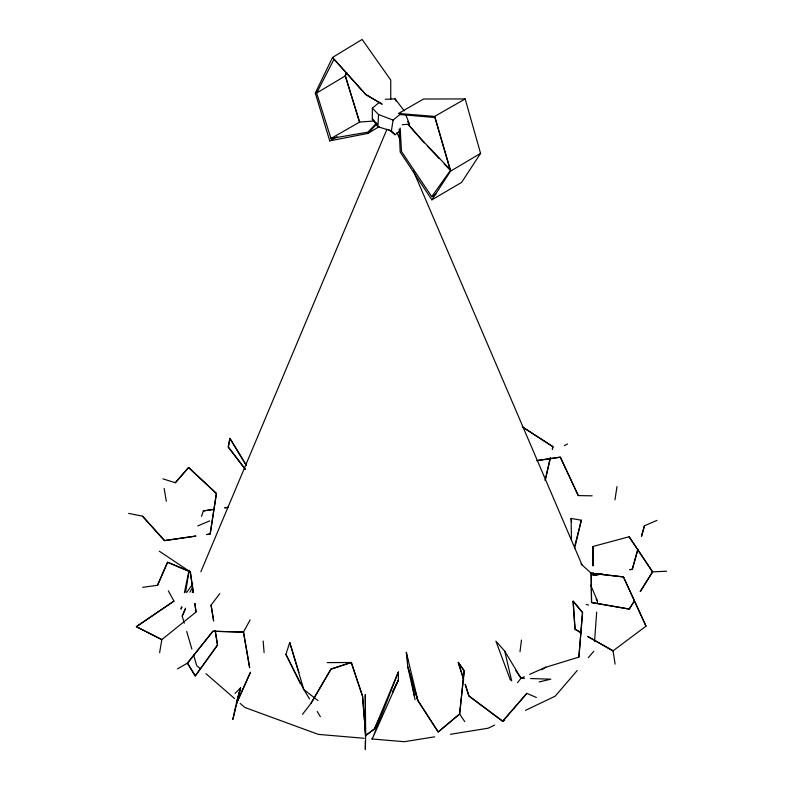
<?xml version="1.0" encoding="UTF-8"?>
<svg xmlns="http://www.w3.org/2000/svg" width="789" height="789" viewBox="0 0 789 789"><rect width="100%" height="100%" fill="white"/><g stroke="black" fill="none" stroke-linecap="round" stroke-linejoin="round"><path stroke-width="1.18" d="M399.895 131.211L395.092 134.741L391.374 130.875L377.931 126.753L372.309 118.991L372.349 108.192L379.341 102.314M377.931 126.753L378.552 114.553L372.349 108.192M594.541 641.447L596.681 612.077M597.312 603.516L597.49 601.06L590.705 585.211M546.067 667.178L578.87 657.099L582.45 612.53L572.972 601.228L575.013 629.287L581.345 632.877M578.919 657.069L582.607 612.501L573.238 601.11L575.063 629.227L581.394 632.837M464.751 721.619L459.612 714.025L464.169 670.818L458.192 662.375L463.705 679.783M417.825 700.316L406.305 652.345L407.745 666.636L417.825 700.316L438.23 731.975L459.612 714.025L464.238 670.818L458.281 662.365L463.429 678.56M519.99 651.803L521.46 640.047M614.976 499.841L616.978 486.596M391.374 130.875L393.09 120.086L401.473 113.192M185.602 592.085L189.192 570.447M159.625 652.641L161.834 639.603L196.047 612.017L194.844 603.467L196.047 612.017M181.46 606.849L180.967 609.207L182.091 607.076M184.399 592.726L189.054 570.368M235.96 704.873L232.844 719.479L240.566 687.86L234.984 693.432M545.179 480.235L550.377 457.452M552.28 449.049L552.833 446.653L522.318 426.869L552.99 446.702L552.438 449.099M545.219 480.245L550.495 457.482M574.619 548.444L581.335 520.227L571.108 518.432L571.483 540.544M574.816 545.85L581.335 520.227M236.266 703.739L240.566 687.86L237.992 696.914M637.926 549.302L632.384 569.313L630.016 569.688M641.516 536.352L644.455 525.76L656.99 520.375M637.847 549.262L632.226 569.244L629.859 569.609M641.477 536.333L644.455 525.76M236.384 702.575L237.351 699.172M201.57 516.43L203.325 510.917L214.085 509.349L203.325 510.917M300.313 683.58L285.894 654.357L289.741 642.483L298.932 672.484M398.337 672.021L372.28 738.918L398.376 680.167L398.337 672.021L374.469 728.839L365.702 735.535L365.346 749.55L365.337 740.999M386.935 129.288L200.84 571.798M184.281 623.172L182.21 616.101L185.553 608.151M192.24 592.243L193.197 589.975M142.71 587.341L157.534 585.26L167.544 562.301L190.238 571.887L193.226 592.559M157.534 585.26L167.613 562.182L190.376 571.759L193.295 592.49M182.21 616.101L185.159 609.463M236.463 703.749L250.507 672.317M237.262 701.47L250.379 672.327M346.263 73.071L345.247 75.241L359.182 121.348M379.499 126.457L367.95 133.41L329.743 140.866L315.284 93.082L332.524 57.439L362.121 39.45L390.733 80.024L390.762 99.365M376.856 724.48L374.706 728.908L365.702 735.535L362.555 696.243L351.391 662.513L327.179 662.602M374.469 728.839L379.903 717.773M376.442 123.232L368.009 132.118L330.986 138.479L316.645 93.033L345.207 75.971L346.854 72.696M316.645 93.033L334.013 59.224L365.849 94.601L381.56 104M189.952 592.164L192.753 586.838M249.571 667.593L243.485 632.088L250.113 619.868M302.493 714.321L310.925 703.482L330.907 669.052L351.194 662.415L362.555 696.243L365.702 735.535L365.277 694.567L365.337 736.107M310.925 703.482L331.035 669.171L351.391 662.513M634.455 600.814L629.267 609.078L591.533 602.638L591.178 573.248L581 563.967M593.072 565.723L592.914 546.491L629.149 536.757L652.582 571.877L640.283 591.513L652.582 571.877L666.636 571.206M634.455 600.794L629.267 609.059L591.553 602.421L591.178 573.248L623.478 576.897L646.063 626.121L613.043 650.856L615.114 664.121M399.165 129.14L400.181 152.021L431.869 199.834L450.539 171.174L480.57 153.372L465.175 98.941L423.594 99L398.475 113.478L434.65 116.407L465.175 98.941M480.57 153.372L461.614 182.397L431.869 199.834M400.191 128.055L401.473 151.439L431.761 196.658L450.489 170.306L435.005 117.531L399.451 114.513M186.589 592.559L192.822 583.89M211.087 605.114L213.632 620.835L211.087 605.114L219.825 593.565M517.525 682.712L520.996 678.224L524.241 676.775M177.466 668.894L187.457 663.145L212.892 631.23L243.485 632.088L249.679 667.583M215.16 630.579L217.488 645.136L195.228 675.936L187.457 663.145L212.931 631.279L243.485 632.088M577.242 670.512L555.131 696.214L525.474 710.376M588.298 657.661L593.821 651.231M175.355 482.74L188.532 467.522L216.403 493.51L210.17 534.035L206.56 534.557L210.17 533.985L216.433 493.47L188.61 467.482L175.355 482.74L162.968 478.864M536.352 697.476L526.855 693.363L502.751 721.195L468.952 695.918L465.273 684.349M526.855 693.363L502.623 721.294L468.844 696.016L465.175 684.418M367.95 133.41L376.915 123.834M459.612 714.025L438.171 731.965L417.736 700.484L407.745 666.636L415.093 699.695M173.955 601.1L136.359 626.752L161.834 639.603L136.329 626.594L173.955 601.1L168.323 590.833M541.836 669.753L545.899 667.139L529.656 674.368M315.284 93.082L318.391 91.238M431.761 196.658L435.972 194.202M330.986 138.479L359.695 122.039L373.858 121.052M329.743 140.866L337.011 136.714M564.342 445.627L567.528 443.99M494.703 725.071L488.115 728.217L450.47 734.283M502.396 721.393L504.595 720.347M197.733 525.947L209.667 520.878M539.124 681.962L550.83 679.181L530.543 678.53M434.68 736.827L404.323 741.719L371.599 738.928M601.435 574.047L593.15 575.339L593.131 572.932M602.697 573.968L593.2 575.457L593.18 573.041M536.954 460.707L560.338 457.216L578.268 495.581L592.154 495.827M224.835 507.791L228.425 507.268L224.875 507.86M195.741 536.125L164.497 540.682L142.513 516.184L128.656 513.383M536.924 460.49L560.308 457.127L578.268 495.581M195.741 536.056L164.477 540.524L142.513 516.184M402.183 124.721L409.491 124.139L406.01 115.302M385.279 99.276L395.072 98.872L404.274 110.894M515.572 670.206L520.996 678.224L524.577 678.333M364.321 738.307L318.263 734.372L244.817 707.457L240.191 703.433M591.178 573.248L623.438 576.937L645.954 626.2M586.188 604.433L588.545 605.045M378.552 114.553L393.09 120.086M587.687 636.476L613.043 650.856L587.726 636.437M382.438 104.197L365.78 94.542L332.524 57.439M159.27 551.166L190.238 571.887M318.026 700.583L303.804 689.556L285.894 654.357M388.553 129.554L395.092 134.741M200.406 668.835L196.708 665.62L193.601 655.008M205.959 673.668L234.639 698.6M372.309 118.991L377.112 123.932M450.874 170.296L421.326 139.298L408.367 124.613M424.304 142.789L408.13 124.534M427.628 146.31L439.226 158.628M444.207 163.915L449.178 169.191M520.996 678.224L504.713 651.122L495.906 641.132L510.384 680.079M245.201 469.228L228.159 447.097L229.885 438.388L246.355 465.431L229.954 438.368L228.376 446.988L245.28 469.189M407.44 121.407L409.491 124.139M596.099 599.029L597.49 601.06M629.149 536.806L652.582 571.877M309.544 698.946L303.804 689.556L289.741 642.483M317.188 711.471L320.373 716.688M187.457 663.145L195.287 675.976L217.557 645.007L215.2 630.5M395.072 98.872L396.088 101.031M396.975 132.572L400.329 140.422M413.278 170.68L581.986 564.835M345.207 75.971L359.695 122.039M186.697 631.427L191.875 649.11M434.65 116.407L450.539 171.174M504.713 651.122L511.686 680.937M406.305 652.345L407.854 660.63M412.045 683.116L414.472 696.145M164.142 488.371L166.321 501.252M571.108 518.432L571.591 522.012M263.171 641.013L264.088 652.572M592.914 546.53L593.111 565.812M398.376 680.167L392.458 692.347L398.376 680.167"/></g></svg>
